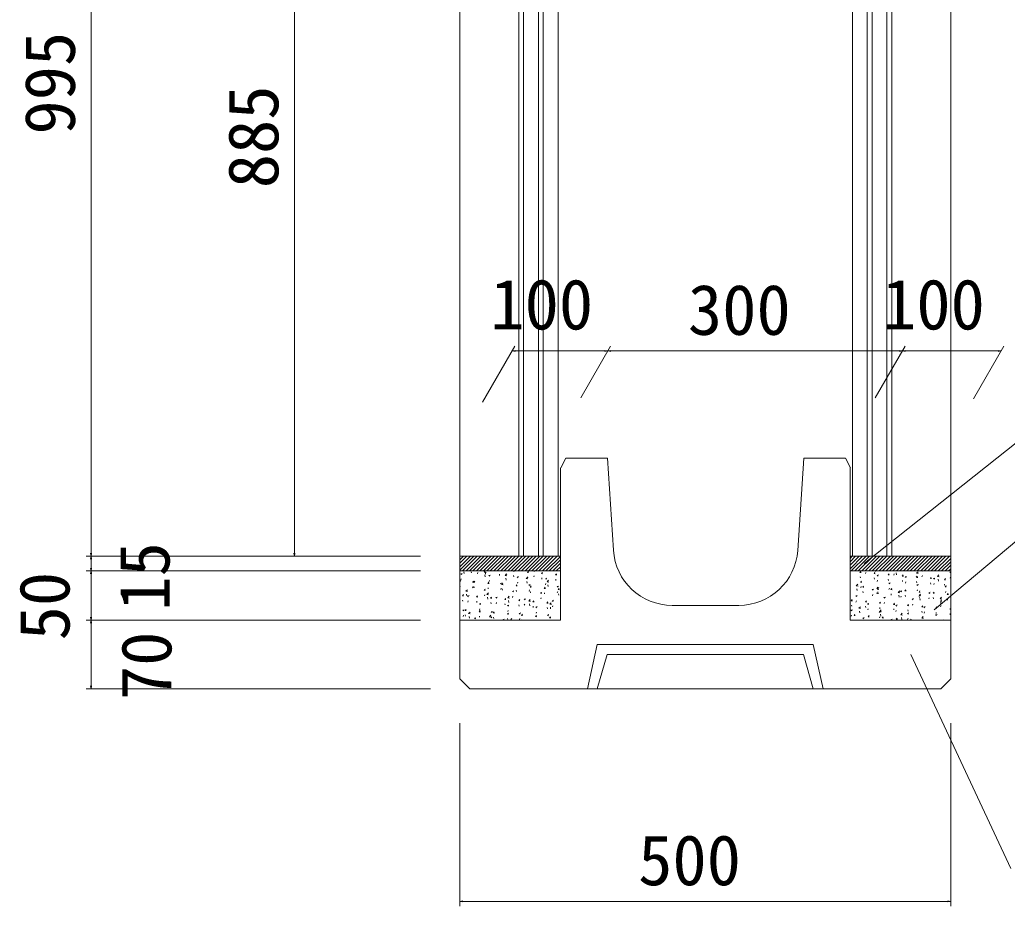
# Model space of a CAD drawing. Units: millimetres on the paper, scale 1:20. Extents: x 2 to 843, y -1 to 593.
# Drawn here: x 653.9 to 704.2, y 418.3 to 463.5 of the extents above; entities that cross this region are included whole.
import ezdxf
from ezdxf.enums import TextEntityAlignment as Align

# ---------------------------------------------------------------- set-up
doc = ezdxf.new("R2010")
doc.units = ezdxf.units.MM
for name, color, linetype, lineweight in [('0_2', 7, 'Continuous', 18), ('D-STR-DIM（寸法）', 7, 'Continuous', 18), ('D-STR-HTXT（旗揚げ）', 4, 'Continuous', 18), ('D-STR-STRn（構造物）', 5, 'Continuous', 18), ('D-STR-TXT（文字）', 7, 'Continuous', 18), ('D-STR（構造物外形線）', 1, 'Continuous', 18)]:
    doc.layers.add(name, color=color, linetype=linetype, lineweight=lineweight)
doc.styles.add('ＭＳ ゴシック', font='')
doc.styles.get('ＭＳ ゴシック').set_extended_font_data('MS Gothic')

msp = doc.modelspace()

# ---------------------------------------------------------------- linework, layer by layer
at = {"layer": '0_2'}
for p, q in [((678.998, 446.615), (679.148, 446.64)), ((679.148, 446.59), (678.998, 446.615)), ((683.721, 446.64), (683.871, 446.615)), ((683.871, 446.615), (683.721, 446.59)), ((683.871, 446.615), (684.021, 446.64)), ((684.021, 446.59), (683.871, 446.615)), ((698.721, 446.64), (698.871, 446.615)), ((698.871, 446.615), (698.721, 446.59)), ((698.871, 446.615), (699.021, 446.64)), ((699.021, 446.59), (698.871, 446.615)), ((703.746, 446.64), (703.896, 446.615)), ((703.896, 446.615), (703.746, 446.59)), ((657.553, 436.156), (657.528, 436.306)), ((657.528, 436.006), (657.553, 436.156)), ((657.578, 436.306), (657.553, 436.156)), ((657.553, 436.156), (657.578, 436.006)), ((667.913, 436.156), (667.888, 436.306)), ((667.938, 436.306), (667.913, 436.156)), ((657.553, 435.406), (657.528, 435.556)), ((657.578, 435.556), (657.553, 435.406)), ((657.528, 435.256), (657.553, 435.406)), ((657.553, 435.406), (657.578, 435.256)), ((657.553, 432.906), (657.528, 433.056)), ((657.578, 433.056), (657.553, 432.906)), ((657.528, 432.756), (657.553, 432.906)), ((657.553, 432.906), (657.578, 432.756)), ((657.553, 429.406), (657.528, 429.556)), ((657.578, 429.556), (657.553, 429.406)), ((676.337, 418.578), (676.487, 418.603)), ((676.487, 418.553), (676.337, 418.578)), ((701.187, 418.603), (701.337, 418.578)), ((701.337, 418.578), (701.187, 418.553))]:
    msp.add_line(p, q, dxfattribs=at)
at = {"layer": '0_2', "color": 9}
for p, q in [((678.998, 446.615), (679.018, 446.615)), ((683.871, 446.615), (683.851, 446.615)), ((683.871, 446.615), (683.891, 446.615)), ((698.871, 446.615), (698.851, 446.615)), ((698.871, 446.615), (698.891, 446.615)), ((703.896, 446.615), (703.876, 446.615)), ((657.553, 436.156), (657.553, 436.176)), ((657.553, 436.156), (657.553, 436.136)), ((667.913, 436.156), (667.913, 436.176)), ((657.553, 435.406), (657.553, 435.426)), ((657.553, 435.406), (657.553, 435.386)), ((657.553, 432.906), (657.553, 432.926)), ((657.553, 432.906), (657.553, 432.886)), ((657.553, 429.406), (657.553, 429.426)), ((676.337, 418.578), (676.357, 418.578)), ((701.337, 418.578), (701.317, 418.578))]:
    msp.add_line(p, q, dxfattribs=at)
at = {"layer": 'D-STR-DIM（寸法）'}
for p, q in [((657.553, 485.886), (657.553, 436.176)), ((667.913, 480.386), (667.913, 436.176)), ((677.491, 444.007), (679.142, 446.865)), ((683.851, 446.615), (679.018, 446.615)), ((682.491, 444.225), (684.016, 446.865)), ((682.491, 444.225), (684.016, 446.865)), ((683.891, 446.615), (698.851, 446.615)), ((697.491, 444.225), (699.016, 446.865)), ((697.491, 444.225), (699.016, 446.865)), ((698.891, 446.615), (703.876, 446.615)), ((702.491, 444.182), (704.04, 446.865)), ((674.341, 436.156), (657.303, 436.156)), ((674.341, 436.156), (657.303, 436.156)), ((657.553, 436.136), (657.553, 435.426)), ((674.341, 436.156), (667.663, 436.156)), ((674.337, 435.406), (657.303, 435.406)), ((674.337, 435.406), (657.303, 435.406)), ((657.553, 435.386), (657.553, 432.926)), ((674.337, 432.906), (657.303, 432.906)), ((674.337, 432.906), (657.303, 432.906)), ((657.553, 432.886), (657.553, 429.426)), ((674.837, 429.406), (657.303, 429.406)), ((676.337, 427.656), (676.337, 418.328)), ((701.337, 427.656), (701.337, 418.328)), ((676.357, 418.578), (701.317, 418.578))]:
    msp.add_line(p, q, dxfattribs=at)
at = {"layer": 'D-STR-HTXT（旗揚げ）'}
for p, q in [((696.927, 435.792), (709.962, 446.159)), ((700.498, 433.433), (709.143, 440.697)), ((699.306, 431.156), (704.39, 420.244))]:
    msp.add_line(p, q, dxfattribs=at)
at = {"layer": 'D-STR-STRn（構造物）'}
for p, q in [((676.337, 435.406), (676.337, 436.156)), ((676.337, 436.152), (676.341, 436.156)), ((676.337, 435.975), (676.518, 436.156)), ((676.337, 435.798), (676.695, 436.156)), ((676.337, 435.621), (676.871, 436.156)), ((676.337, 435.444), (677.048, 436.156)), ((676.475, 435.406), (677.225, 436.156)), ((676.652, 435.406), (677.402, 436.156)), ((676.829, 435.406), (677.579, 436.156)), ((677.005, 435.406), (677.755, 436.156)), ((677.182, 435.406), (677.932, 436.156)), ((677.359, 435.406), (678.109, 436.156)), ((677.536, 435.406), (678.286, 436.156)), ((677.712, 435.406), (678.462, 436.156)), ((677.889, 435.406), (678.639, 436.156)), ((678.066, 435.406), (678.816, 436.156)), ((678.243, 435.406), (678.993, 436.156)), ((678.42, 435.406), (679.17, 436.156)), ((678.596, 435.406), (679.346, 436.156)), ((678.773, 435.406), (679.523, 436.156)), ((678.95, 435.406), (679.7, 436.156)), ((679.127, 435.406), (679.877, 436.156)), ((679.303, 435.406), (680.053, 436.156)), ((679.48, 435.406), (680.23, 436.156)), ((679.657, 435.406), (680.407, 436.156)), ((679.834, 435.406), (680.584, 436.156)), ((680.011, 435.406), (680.761, 436.156)), ((680.187, 435.406), (680.937, 436.156)), ((680.364, 435.406), (681.114, 436.156)), ((680.541, 435.406), (681.291, 436.156)), ((680.718, 435.406), (681.462, 436.15)), ((696.212, 436.051), (696.317, 436.156)), ((696.212, 435.874), (696.494, 436.156)), ((696.212, 435.697), (696.67, 436.156)), ((696.212, 435.52), (696.847, 436.156)), ((696.274, 435.406), (697.024, 436.156)), ((696.451, 435.406), (697.201, 436.156)), ((696.628, 435.406), (697.378, 436.156)), ((696.804, 435.406), (697.554, 436.156)), ((696.981, 435.406), (697.731, 436.156)), ((697.158, 435.406), (697.908, 436.156)), ((697.335, 435.406), (698.085, 436.156)), ((697.511, 435.406), (698.261, 436.156)), ((697.688, 435.406), (698.438, 436.156)), ((697.865, 435.406), (698.615, 436.156)), ((698.042, 435.406), (698.792, 436.156)), ((698.219, 435.406), (698.969, 436.156)), ((698.395, 435.406), (699.145, 436.156)), ((698.572, 435.406), (699.322, 436.156)), ((698.749, 435.406), (699.499, 436.156)), ((698.926, 435.406), (699.676, 436.156)), ((699.102, 435.406), (699.852, 436.156)), ((699.279, 435.406), (700.029, 436.156)), ((699.456, 435.406), (700.206, 436.156)), ((699.633, 435.406), (700.383, 436.156)), ((699.81, 435.406), (700.56, 436.156)), ((699.986, 435.406), (700.736, 436.156)), ((700.163, 435.406), (700.913, 436.156)), ((700.34, 435.406), (701.09, 436.156)), ((700.517, 435.406), (701.267, 436.156)), ((700.693, 435.406), (701.337, 436.049)), ((701.337, 435.406), (701.337, 436.156)), ((680.894, 435.406), (681.462, 435.973)), ((681.071, 435.406), (681.462, 435.797)), ((681.248, 435.406), (681.462, 435.62)), ((700.87, 435.406), (701.337, 435.873)), ((701.047, 435.406), (701.337, 435.696)), ((676.337, 435.406), (681.462, 435.406)), ((676.337, 435.406), (676.337, 432.906)), ((676.381, 435.255), (676.451, 435.282)), ((676.381, 435.255), (676.431, 435.222)), ((676.559, 435.276), (676.548, 435.371)), ((676.929, 435.305), (676.917, 435.367)), ((677.231, 435.268), (677.252, 435.328)), ((677.58, 435.347), (677.636, 435.406)), ((677.58, 435.347), (677.669, 435.333)), ((677.626, 435.111), (677.615, 435.206)), ((677.646, 435.242), (677.635, 435.305)), ((677.818, 435.175), (677.888, 435.202)), ((677.818, 435.175), (677.868, 435.142)), ((678.363, 435.179), (678.352, 435.242)), ((678.647, 435.181), (678.725, 435.262)), ((678.647, 435.181), (678.736, 435.167)), ((678.668, 435.188), (678.689, 435.248)), ((678.693, 434.945), (678.682, 435.04)), ((679.06, 435.399), (679.065, 435.406)), ((679.06, 435.4), (679.119, 435.394)), ((679.081, 435.116), (679.069, 435.179)), ((679.255, 435.095), (679.325, 435.122)), ((679.255, 435.095), (679.305, 435.062)), ((679.714, 435.016), (679.792, 435.097)), ((679.777, 435.337), (679.825, 435.394)), ((679.777, 435.337), (679.837, 435.332)), ((679.798, 435.054), (679.786, 435.116)), ((680.106, 435.108), (680.126, 435.168)), ((680.113, 435.406), (680.145, 435.384)), ((680.494, 435.274), (680.542, 435.331)), ((680.494, 435.274), (680.554, 435.269)), ((680.515, 434.991), (680.504, 435.054)), ((680.692, 435.015), (680.762, 435.042)), ((681.211, 435.211), (681.26, 435.269)), ((681.211, 435.211), (681.271, 435.206)), ((681.425, 435.406), (681.462, 435.443)), ((701.337, 435.406), (696.212, 435.406)), ((696.212, 435.287), (696.217, 435.289)), ((696.714, 435.335), (696.762, 435.393)), ((696.714, 435.335), (696.773, 435.33)), ((696.735, 435.052), (696.723, 435.115)), ((696.998, 435.274), (697.018, 435.335)), ((697.431, 435.272), (697.479, 435.33)), ((697.431, 435.272), (697.491, 435.267)), ((697.452, 434.989), (697.44, 435.052)), ((697.506, 435.385), (697.504, 435.406)), ((697.584, 435.182), (697.654, 435.209)), ((697.584, 435.182), (697.634, 435.148)), ((698.148, 435.21), (698.196, 435.267)), ((698.148, 435.21), (698.208, 435.204)), ((698.435, 435.194), (698.455, 435.255)), ((698.573, 435.219), (698.562, 435.314)), ((698.865, 435.147), (698.914, 435.204)), ((698.865, 435.147), (698.925, 435.142)), ((699.021, 435.102), (699.091, 435.129)), ((699.021, 435.102), (699.071, 435.068)), ((699.583, 435.084), (699.631, 435.142)), ((699.583, 435.084), (699.642, 435.079)), ((699.594, 435.29), (699.672, 435.371)), ((699.594, 435.29), (699.683, 435.276)), ((699.64, 435.054), (699.629, 435.149)), ((699.872, 435.114), (699.892, 435.174)), ((699.889, 435.406), (699.911, 435.391)), ((700.3, 435.021), (700.348, 435.079)), ((700.3, 435.021), (700.36, 435.016)), ((700.458, 435.022), (700.528, 435.049)), ((700.458, 435.022), (700.508, 434.988)), ((700.661, 435.124), (700.739, 435.205)), ((700.661, 435.124), (700.75, 435.11)), ((701.224, 435.406), (701.337, 435.519)), ((701.299, 435.344), (701.337, 435.359)), ((701.299, 435.344), (701.337, 435.319)), ((701.309, 435.034), (701.329, 435.094)), ((701.337, 435.406), (701.337, 432.906)), ((676.337, 434.907), (676.378, 434.956)), ((676.337, 434.898), (676.389, 434.893)), ((676.35, 434.615), (676.339, 434.678)), ((676.391, 434.945), (676.411, 435.006)), ((676.978, 434.853), (677.048, 434.88)), ((676.978, 434.853), (677.027, 434.819)), ((676.988, 434.543), (677.008, 434.603)), ((677.047, 434.836), (677.095, 434.893)), ((677.047, 434.836), (677.106, 434.83)), ((677.068, 434.552), (677.056, 434.615)), ((677.764, 434.773), (677.812, 434.83)), ((677.764, 434.773), (677.824, 434.768)), ((677.785, 434.49), (677.773, 434.552)), ((677.828, 434.865), (677.849, 434.926)), ((678.415, 434.773), (678.485, 434.8)), ((678.415, 434.773), (678.465, 434.739)), ((678.425, 434.462), (678.445, 434.523)), ((678.481, 434.71), (678.529, 434.767)), ((678.481, 434.71), (678.541, 434.705)), ((679.198, 434.647), (679.247, 434.705)), ((679.198, 434.647), (679.258, 434.642)), ((679.265, 434.785), (679.286, 434.845)), ((679.714, 435.016), (679.803, 435.002)), ((679.761, 434.78), (679.75, 434.875)), ((679.852, 434.693), (679.922, 434.72)), ((679.852, 434.693), (679.902, 434.659)), ((679.916, 434.585), (679.964, 434.642)), ((679.916, 434.585), (679.975, 434.579)), ((680.633, 434.522), (680.681, 434.579)), ((680.633, 434.522), (680.693, 434.517)), ((680.692, 435.015), (680.742, 434.982)), ((680.702, 434.705), (680.723, 434.765)), ((680.781, 434.85), (680.859, 434.931)), ((680.781, 434.85), (680.87, 434.836)), ((680.828, 434.614), (680.817, 434.709)), ((681.232, 434.928), (681.221, 434.991)), ((681.289, 434.613), (681.359, 434.639)), ((681.289, 434.613), (681.339, 434.579)), ((696.525, 434.647), (696.603, 434.728)), ((696.525, 434.647), (696.614, 434.633)), ((696.744, 434.859), (696.814, 434.886)), ((696.744, 434.859), (696.794, 434.826)), ((696.754, 434.549), (696.775, 434.61)), ((696.852, 434.583), (696.901, 434.64)), ((696.852, 434.583), (696.912, 434.578)), ((697.57, 434.52), (697.618, 434.578)), ((697.57, 434.52), (697.629, 434.515)), ((697.592, 434.481), (697.67, 434.562)), ((697.594, 434.872), (697.615, 434.932)), ((698.169, 434.926), (698.158, 434.989)), ((698.181, 434.779), (698.251, 434.806)), ((698.181, 434.779), (698.231, 434.746)), ((698.191, 434.469), (698.212, 434.529)), ((698.886, 434.864), (698.875, 434.926)), ((699.032, 434.792), (699.052, 434.852)), ((699.604, 434.801), (699.592, 434.864)), ((699.618, 434.699), (699.688, 434.726)), ((699.618, 434.699), (699.668, 434.666)), ((700.321, 434.738), (700.309, 434.801)), ((700.469, 434.711), (700.489, 434.772)), ((700.708, 434.888), (700.697, 434.983)), ((701.017, 434.959), (701.065, 435.016)), ((701.017, 434.959), (701.077, 434.953)), ((701.038, 434.675), (701.027, 434.738)), ((701.055, 434.619), (701.125, 434.646)), ((701.055, 434.619), (701.105, 434.586)), ((676.468, 434.146), (676.516, 434.204)), ((676.468, 434.146), (676.528, 434.141)), ((676.645, 434.373), (676.723, 434.454)), ((676.645, 434.373), (676.734, 434.359)), ((676.692, 434.137), (676.68, 434.232)), ((676.734, 434.128), (676.804, 434.155)), ((676.734, 434.128), (676.784, 434.094)), ((677.185, 434.083), (677.234, 434.141)), ((677.185, 434.083), (677.245, 434.078)), ((677.575, 434.45), (677.645, 434.477)), ((677.575, 434.45), (677.624, 434.417)), ((677.585, 434.14), (677.605, 434.2)), ((677.712, 434.207), (677.79, 434.288)), ((677.712, 434.207), (677.801, 434.193)), ((677.759, 433.971), (677.748, 434.066)), ((677.903, 434.021), (677.951, 434.078)), ((677.903, 434.021), (677.962, 434.015)), ((678.171, 434.048), (678.241, 434.074)), ((678.172, 434.048), (678.221, 434.014)), ((678.502, 434.427), (678.491, 434.49)), ((678.62, 433.958), (678.668, 434.015)), ((678.779, 434.041), (678.857, 434.123)), ((678.779, 434.042), (678.868, 434.028)), ((679.012, 434.37), (679.082, 434.397)), ((679.012, 434.37), (679.062, 434.337)), ((679.022, 434.06), (679.042, 434.12)), ((679.219, 434.364), (679.208, 434.427)), ((679.862, 434.382), (679.883, 434.443)), ((679.937, 434.301), (679.925, 434.364)), ((680.449, 434.29), (680.519, 434.317)), ((680.449, 434.29), (680.499, 434.257)), ((680.459, 433.98), (680.479, 434.04)), ((680.654, 434.239), (680.642, 434.301)), ((681.299, 434.302), (681.32, 434.363)), ((681.35, 434.459), (681.398, 434.516)), ((681.35, 434.459), (681.41, 434.454)), ((681.371, 434.176), (681.36, 434.239)), ((696.501, 434.134), (696.571, 434.161)), ((696.501, 434.134), (696.55, 434.101)), ((696.571, 434.411), (696.56, 434.506)), ((696.873, 434.3), (696.862, 434.362)), ((697.341, 434.457), (697.411, 434.484)), ((697.341, 434.457), (697.391, 434.423)), ((697.351, 434.146), (697.371, 434.207)), ((697.591, 434.237), (697.579, 434.3)), ((697.592, 434.481), (697.681, 434.467)), ((697.639, 434.245), (697.628, 434.34)), ((697.938, 434.054), (698.008, 434.081)), ((697.938, 434.054), (697.988, 434.021)), ((698.287, 434.457), (698.335, 434.515)), ((698.287, 434.457), (698.347, 434.452)), ((698.308, 434.174), (698.296, 434.237)), ((698.659, 434.316), (698.737, 434.397)), ((698.659, 434.316), (698.748, 434.302)), ((698.706, 434.08), (698.695, 434.175)), ((698.778, 434.377), (698.848, 434.404)), ((698.778, 434.377), (698.828, 434.343)), ((698.788, 434.066), (698.809, 434.127)), ((699.004, 434.395), (699.052, 434.452)), ((699.004, 434.395), (699.064, 434.389)), ((699.025, 434.112), (699.014, 434.174)), ((699.628, 434.389), (699.649, 434.449)), ((699.721, 434.332), (699.77, 434.389)), ((699.721, 434.332), (699.781, 434.327)), ((699.726, 434.15), (699.804, 434.231)), ((699.726, 434.15), (699.815, 434.136)), ((699.742, 434.049), (699.731, 434.111)), ((700.215, 434.297), (700.285, 434.323)), ((700.215, 434.297), (700.265, 434.263)), ((700.225, 433.986), (700.246, 434.047)), ((700.439, 434.269), (700.487, 434.327)), ((700.439, 434.269), (700.498, 434.264)), ((700.46, 433.986), (700.448, 434.049)), ((700.794, 433.985), (700.872, 434.066)), ((701.066, 434.309), (701.086, 434.369)), ((701.156, 434.206), (701.204, 434.264)), ((701.156, 434.206), (701.216, 434.201)), ((676.489, 433.863), (676.478, 433.926)), ((676.745, 433.817), (676.765, 433.878)), ((677.206, 433.8), (677.195, 433.863)), ((677.331, 433.725), (677.401, 433.752)), ((677.331, 433.725), (677.381, 433.692)), ((677.924, 433.738), (677.912, 433.8)), ((678.182, 433.737), (678.202, 433.798)), ((678.62, 433.958), (678.68, 433.953)), ((678.641, 433.675), (678.629, 433.737)), ((678.768, 433.645), (678.838, 433.672)), ((678.768, 433.645), (678.818, 433.611)), ((678.826, 433.806), (678.815, 433.9)), ((679.337, 433.895), (679.385, 433.953)), ((679.337, 433.895), (679.397, 433.89)), ((679.358, 433.612), (679.347, 433.675)), ((679.609, 433.968), (679.679, 433.994)), ((679.609, 433.968), (679.658, 433.934)), ((679.619, 433.657), (679.639, 433.718)), ((679.847, 433.876), (679.924, 433.957)), ((679.847, 433.876), (679.936, 433.862)), ((679.893, 433.64), (679.882, 433.735)), ((680.054, 433.832), (680.103, 433.89)), ((680.054, 433.832), (680.114, 433.827)), ((680.075, 433.549), (680.064, 433.612)), ((680.205, 433.565), (680.276, 433.592)), ((680.206, 433.565), (680.255, 433.531)), ((680.772, 433.77), (680.82, 433.827)), ((680.772, 433.77), (680.831, 433.764)), ((680.793, 433.487), (680.781, 433.549)), ((680.914, 433.71), (680.992, 433.792)), ((680.914, 433.711), (681.003, 433.697)), ((680.96, 433.474), (680.949, 433.569)), ((681.046, 433.887), (681.116, 433.914)), ((681.046, 433.887), (681.096, 433.854)), ((681.056, 433.577), (681.076, 433.638)), ((696.274, 433.893), (696.322, 433.951)), ((696.274, 433.894), (696.334, 433.888)), ((696.295, 433.61), (696.283, 433.673)), ((696.511, 433.824), (696.531, 433.884)), ((696.657, 433.507), (696.735, 433.588)), ((696.991, 433.831), (697.039, 433.888)), ((696.991, 433.831), (697.051, 433.826)), ((697.012, 433.548), (697.001, 433.61)), ((697.097, 433.732), (697.167, 433.758)), ((697.098, 433.732), (697.147, 433.698)), ((697.708, 433.768), (697.757, 433.825)), ((697.708, 433.768), (697.768, 433.763)), ((697.729, 433.485), (697.718, 433.548)), ((697.948, 433.744), (697.968, 433.804)), ((698.426, 433.705), (698.474, 433.763)), ((698.426, 433.705), (698.485, 433.7)), ((698.535, 433.652), (698.605, 433.678)), ((698.535, 433.652), (698.584, 433.618)), ((699.143, 433.642), (699.191, 433.7)), ((699.143, 433.643), (699.203, 433.637)), ((699.375, 433.974), (699.445, 434.001)), ((699.375, 433.974), (699.425, 433.941)), ((699.385, 433.664), (699.405, 433.724)), ((699.773, 433.914), (699.762, 434.009)), ((699.86, 433.58), (699.908, 433.637)), ((699.86, 433.58), (699.92, 433.575)), ((699.972, 433.571), (700.042, 433.598)), ((699.972, 433.571), (700.022, 433.538)), ((700.577, 433.517), (700.626, 433.574)), ((700.577, 433.517), (700.637, 433.512)), ((700.794, 433.985), (700.883, 433.971)), ((700.812, 433.894), (700.882, 433.921)), ((700.812, 433.894), (700.862, 433.86)), ((700.822, 433.584), (700.843, 433.644)), ((700.84, 433.749), (700.829, 433.843)), ((701.177, 433.923), (701.165, 433.986)), ((676.491, 433.403), (676.561, 433.429)), ((676.491, 433.403), (676.541, 433.369)), ((676.501, 433.092), (676.522, 433.153)), ((676.607, 433.394), (676.655, 433.451)), ((676.607, 433.394), (676.667, 433.389)), ((676.628, 433.111), (676.616, 433.174)), ((676.777, 433.233), (676.855, 433.314)), ((676.777, 433.233), (676.866, 433.219)), ((676.824, 432.997), (676.813, 433.092)), ((677.088, 433), (677.158, 433.027)), ((677.324, 433.331), (677.372, 433.389)), ((677.324, 433.331), (677.384, 433.326)), ((677.345, 433.048), (677.334, 433.111)), ((677.342, 433.415), (677.362, 433.475)), ((677.845, 433.067), (677.923, 433.149)), ((677.845, 433.067), (677.934, 433.054)), ((677.928, 433.322), (677.998, 433.349)), ((677.928, 433.322), (677.978, 433.289)), ((677.939, 433.012), (677.959, 433.073)), ((678.041, 433.268), (678.09, 433.326)), ((678.041, 433.269), (678.101, 433.263)), ((678.062, 432.985), (678.051, 433.048)), ((678.759, 433.206), (678.807, 433.263)), ((678.759, 433.206), (678.818, 433.201)), ((678.779, 433.335), (678.799, 433.395)), ((679.365, 433.242), (679.435, 433.269)), ((679.365, 433.242), (679.415, 433.209)), ((679.476, 433.143), (679.524, 433.2)), ((679.476, 433.143), (679.536, 433.138)), ((680.193, 433.08), (680.241, 433.138)), ((680.193, 433.08), (680.253, 433.075)), ((680.216, 433.255), (680.236, 433.315)), ((680.802, 433.162), (680.872, 433.189)), ((680.802, 433.162), (680.852, 433.129)), ((680.91, 433.017), (680.959, 433.075)), ((680.91, 433.018), (680.97, 433.012)), ((696.257, 433.409), (696.327, 433.436)), ((696.257, 433.409), (696.307, 433.376)), ((696.268, 433.099), (696.288, 433.159)), ((696.413, 433.141), (696.461, 433.199)), ((696.413, 433.141), (696.472, 433.136)), ((696.657, 433.507), (696.746, 433.493)), ((696.704, 433.271), (696.693, 433.366)), ((696.854, 433.006), (696.924, 433.033)), ((697.108, 433.421), (697.128, 433.482)), ((697.13, 433.078), (697.178, 433.136)), ((697.13, 433.079), (697.19, 433.073)), ((697.694, 433.329), (697.764, 433.356)), ((697.694, 433.329), (697.744, 433.295)), ((697.705, 433.019), (697.725, 433.079)), ((697.725, 433.341), (697.802, 433.423)), ((697.725, 433.342), (697.814, 433.328)), ((697.771, 433.105), (697.76, 433.2)), ((697.847, 433.016), (697.895, 433.073)), ((697.847, 433.016), (697.907, 433.011)), ((698.447, 433.422), (698.435, 433.485)), ((698.545, 433.341), (698.565, 433.402)), ((698.564, 432.953), (698.613, 433.01)), ((698.792, 433.176), (698.87, 433.257)), ((698.792, 433.176), (698.881, 433.162)), ((698.838, 432.94), (698.827, 433.035)), ((699.131, 433.249), (699.202, 433.276)), ((699.132, 433.249), (699.181, 433.215)), ((699.164, 433.359), (699.152, 433.422)), ((699.859, 433.01), (699.937, 433.092)), ((699.859, 433.01), (699.948, 432.997)), ((699.881, 433.297), (699.87, 433.359)), ((699.982, 433.261), (700.002, 433.322)), ((700.569, 433.169), (700.639, 433.196)), ((700.569, 433.169), (700.618, 433.135)), ((700.599, 433.234), (700.587, 433.297)), ((701.295, 433.454), (701.337, 433.504)), ((701.295, 433.454), (701.337, 433.451)), ((701.316, 433.171), (701.304, 433.234)), ((677.088, 433), (677.138, 432.966)), ((677.883, 432.906), (677.88, 432.926)), ((678.525, 432.92), (678.595, 432.947)), ((678.525, 432.92), (678.546, 432.906)), ((678.78, 432.923), (678.768, 432.985)), ((678.916, 432.906), (678.99, 432.983)), ((679.376, 432.932), (679.396, 432.993)), ((679.488, 432.906), (679.485, 432.923)), ((680.831, 432.906), (680.833, 432.912)), ((696.425, 432.906), (696.422, 432.921)), ((696.854, 433.006), (696.904, 432.973)), ((698.291, 432.926), (698.361, 432.953)), ((698.291, 432.926), (698.322, 432.906)), ((698.564, 432.953), (698.624, 432.948)), ((699.142, 432.939), (699.162, 432.999)), ((699.295, 432.906), (699.33, 432.948)), ((700.595, 432.906), (700.599, 432.919)), ((700.985, 432.906), (701.004, 432.926))]:
    msp.add_line(p, q, dxfattribs=at)
at = {"layer": 'D-STR-TXT（文字）', "color": 5}
for p, q in [((676.337, 436.156), (681.462, 436.156)), ((701.337, 436.156), (696.212, 436.156))]:
    msp.add_line(p, q, dxfattribs=at)
at = {"layer": 'D-STR（構造物外形線）'}
for p, q in [((679.587, 436.156), (679.587, 485.906)), ((680.337, 436.156), (680.337, 485.906)), ((680.587, 436.156), (680.587, 485.906)), ((697.087, 436.156), (697.087, 485.906)), ((697.337, 436.156), (697.337, 485.906)), ((698.087, 436.156), (698.087, 485.906)), ((676.337, 485.656), (676.337, 436.156)), ((701.337, 485.656), (701.337, 436.156)), ((679.337, 436.156), (679.337, 475.696)), ((698.337, 436.156), (698.337, 475.696)), ((681.337, 473.906), (681.337, 436.156)), ((696.337, 473.906), (696.337, 436.156)), ((681.731, 441.156), (681.481, 440.656)), ((681.731, 441.156), (683.856, 441.156)), ((681.731, 441.156), (683.856, 441.156)), ((683.856, 441.156), (684.157, 436.464)), ((693.856, 441.156), (693.542, 436.456)), ((695.981, 441.156), (693.856, 441.156)), ((695.981, 441.156), (696.231, 440.656)), ((681.462, 440.656), (681.462, 432.906)), ((696.212, 440.694), (696.212, 432.906)), ((681.337, 436.156), (676.337, 436.156)), ((696.337, 436.156), (701.337, 436.156)), ((687.15, 433.656), (690.549, 433.656)), ((676.337, 429.906), (676.337, 432.906)), ((676.337, 432.906), (681.462, 432.906)), ((701.337, 432.906), (696.212, 432.906)), ((701.337, 432.906), (701.337, 429.906)), ((682.837, 429.406), (683.337, 431.656)), ((683.337, 431.656), (694.337, 431.656)), ((694.837, 429.406), (694.337, 431.656)), ((683.337, 429.406), (683.837, 431.156)), ((683.837, 431.156), (693.837, 431.156)), ((693.837, 431.156), (694.337, 429.406)), ((676.837, 429.406), (676.337, 429.906)), ((701.337, 429.906), (700.837, 429.406)), ((700.837, 429.406), (676.837, 429.406)), ((700.837, 429.406), (676.837, 429.406))]:
    msp.add_line(p, q, dxfattribs=at)
for centre, start, end in [((687.15, 436.656), 183.671, 269.9961), ((690.549, 436.656), 269.9961, 356.1857)]:
    msp.add_arc(centre, 3, start, end, dxfattribs=at)

# ---------------------------------------------------------------- texts
at = {"layer": 'D-STR-DIM（寸法）', "style": 'ＭＳ ゴシック'}
for s, p in [('995', (657.503, 457.638)), ('885', (667.863, 454.905)), ('15', (662.321, 433.386)), ('50', (657.228, 431.873)), ('70', (662.416, 428.829))]:
    msp.add_text(s, height=2.566, rotation=90, dxfattribs=at).set_placement(p, align=Align.BOTTOM_LEFT)
for s, p in [('100', (677.89, 446.94)), ('100', (697.839, 446.94)), ('300', (687.951, 446.665)), ('500', (685.417, 418.628))]:
    msp.add_text(s, height=2.566, dxfattribs=at).set_placement(p, align=Align.BOTTOM_LEFT)

doc.saveas('drawing.dxf')
